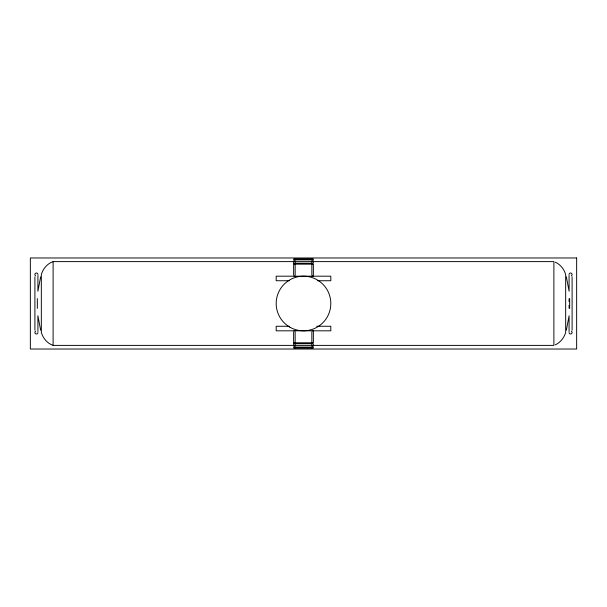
<?xml version="1.0" encoding="UTF-8"?>
<svg xmlns="http://www.w3.org/2000/svg" width="607" height="607" viewBox="0 0 607 607"><rect width="100%" height="100%" fill="white"/><g stroke="black" fill="none" stroke-linecap="round" stroke-linejoin="round"><path stroke-width="0.91" d="M37.338 298.583L37.338 308.417M569.662 308.417L569.662 298.583M40.661 276.853L37.892 291.239L37.938 275.457M566.339 330.147L569.108 315.761L569.062 331.543M293.735 263.681L295.055 263.681A0.819 0.561 0 0 1 295.055 264.22L294.774 264.417M311.945 263.681L313.265 263.681A0.819 0.561 0 0 1 313.265 264.22L312.984 264.417M555.223 344.867C560.367 342.614 564.085 337.803 565.671 332.484L565.671 274.516C564.085 269.197 560.367 264.386 555.223 262.133M53.113 261.617C47.308 263.559 43.029 268.749 41.329 274.516L41.329 332.484C43.029 338.251 47.308 343.441 53.113 345.383L553.888 345.383L553.888 261.617L53.113 261.617L53.113 345.383M294.016 276.17L295.154 276.185L294.774 276.2M312.984 276.155C314.259 276.117 310.951 276.117 312.226 276.155M294.016 330.747L295.154 330.762L294.774 330.747M312.226 330.792L313.364 330.807L312.984 330.792M294.395 259.842L312.605 259.842M294.395 264.159L312.605 264.159M289.372 280.738L276.185 280.738L276.185 276.185L330.815 276.185L330.815 280.738L317.628 280.738M289.372 326.262L276.185 326.262L276.185 330.815L330.815 330.815L330.815 326.262L316.687 326.262M294.395 342.788L312.605 342.788M294.395 347.105L312.605 347.113M312.984 342.53L313.265 342.727A0.819 0.561 0 0 1 313.265 343.266L311.945 343.266M294.774 342.53L295.055 342.727A0.819 0.561 0 0 1 295.055 343.266L293.735 343.266M566.339 276.853L569.108 291.239L569.062 275.457M40.661 330.147L37.892 315.761L37.938 331.543M572.098 276.792L572.098 330.208M569.062 298.803L569.062 301.618M569.062 305.382L569.062 308.197M313.364 261.033L313.364 262.611M313.364 264.895L313.364 275.123M313.364 331.824L313.364 342.052M313.364 344.336L313.364 345.914M312.605 259.5L312.605 258.931L294.395 258.931L294.395 259.5M312.605 263.704L312.605 263.263L294.395 263.248L294.395 263.704M312.605 343.243L312.605 343.683L294.395 343.699L294.395 343.243M312.605 347.561L312.605 348.016L294.395 348.016L294.395 347.561M311.846 261.033L311.846 262.611M311.846 264.895L311.846 275.123M311.846 331.824L311.846 342.052M311.846 344.336L311.846 345.914M295.154 261.033L295.154 262.611M295.154 264.895L295.154 275.123M295.154 331.824L295.154 342.052M295.154 344.336L295.154 345.914M293.636 261.033L293.636 262.611M293.636 264.895L293.636 275.123M293.636 331.824L293.636 342.052M293.636 344.336L293.636 345.914M34.903 276.792L34.903 330.208M35.661 275.836A1.518 1.518 0 0 1 35.661 273.203A1.518 1.518 0 0 1 37.938 274.516M37.938 332.484A1.518 1.518 0 0 1 35.661 333.797A1.518 1.518 0 0 1 35.661 331.164M569.062 274.516A1.518 1.518 0 0 1 571.339 273.203A1.518 1.518 0 0 1 571.339 275.836M571.339 331.164A1.518 1.518 0 0 1 571.339 333.797A1.518 1.518 0 0 1 569.062 332.484M311.823 343.266A0.819 0.561 0 0 1 311.823 342.727M294.774 346.794A0.759 0.759 0 0 1 294.979 347.94A0.759 0.759 0 0 1 293.811 347.94A0.759 0.759 0 0 1 294.016 346.794M312.984 346.794A0.759 0.759 0 0 1 313.189 347.94A0.759 0.759 0 0 1 312.021 347.94A0.759 0.759 0 0 1 312.226 346.794M293.613 343.266A0.819 0.561 0 0 1 293.613 342.727M311.823 264.22A0.819 0.561 0 0 1 311.823 263.681M294.016 260.153A0.759 0.759 0 0 1 293.811 259.007A0.759 0.759 0 0 1 294.979 259.007A0.759 0.759 0 0 1 294.774 260.153M312.226 260.153A0.759 0.759 0 0 1 312.021 259.007A0.759 0.759 0 0 1 313.189 259.007A0.759 0.759 0 0 1 312.984 260.153M293.613 264.22A0.819 0.561 0 0 1 293.613 263.681M576.65 257.975L30.35 257.975L30.35 349.025L576.65 349.025L576.65 257.975M289.843 327.158A27.315 27.315 0 0 0 330.815 303.5A27.315 27.315 0 0 0 289.843 279.842A27.315 27.315 0 0 0 289.843 327.158"/></g></svg>
